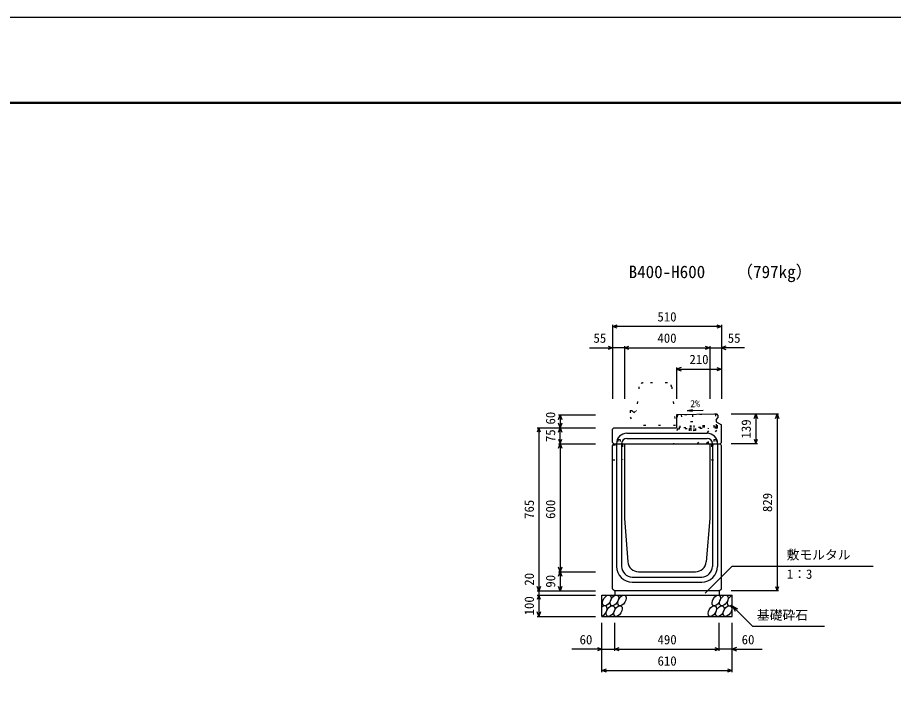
# Model space of a CAD drawing. Units: millimetres, scale not verified. Extents: x -12600 to 12600, y -5940 to 5940.
# Drawn here: x 5654 to 9762, y 2691 to 5940 of the extents above; entities that cross this region are included whole.
import ezdxf
from ezdxf.enums import TextEntityAlignment as Align

# ---------------------------------------------------------------- set-up
doc = ezdxf.new("R2010")
doc.units = ezdxf.units.MM
doc.header["$LTSCALE"] = 40
doc.linetypes.add('DOTTED', pattern=[1.75, 0.25, -1.5])
for name, color, linetype, lineweight in [('0-0_DIM', 7, 'Continuous', 25), ('0-1_Defpoints', 5, 'Continuous', 25), ('0-2_HATCH', 6, 'Continuous', 25), ('0-5_OUTLINE', 3, 'Continuous', 25), ('0-6_OUTLINE2', 4, 'Continuous', 25), ('0-7_TXT', 7, 'Continuous', 25), ('0-8_WAKU', 3, 'Continuous', 25)]:
    doc.layers.add(name, color=color, linetype=linetype, lineweight=lineweight)
doc.styles.add('ＭＳ ゴシック', font='')
doc.styles.get('ＭＳ ゴシック').set_extended_font_data('MS Gothic')

msp = doc.modelspace()

# ---------------------------------------------------------------- linework, layer by layer
at = {"layer": '0-0_DIM'}
for p, q in [((8445, 4498.96), (8445, 4151.46)), ((8955, 4491.46), (8445, 4491.46)), ((8955, 4498.96), (8955, 4151.46)), ((8500, 4398.96), (8500, 4151.46)), ((8900, 4398.96), (8900, 4151.46)), ((8336.62, 4391.46), (8445, 4391.46)), ((8500, 4391.46), (8445, 4391.46)), ((8500, 4391.46), (8900, 4391.46)), ((8900, 4391.46), (8955, 4391.46)), ((9063.38, 4391.46), (8955, 4391.46)), ((8745, 4298.96), (8745, 4151.46)), ((8745, 4291.46), (8955, 4291.46)), ((8191.5, 4076.46), (8364, 4076.46)), ((8199, 4076.46), (8199, 4016.46)), ((9223.5, 4080.46), (9001, 4080.46)), ((9116, 4080.46), (9116, 3941.46)), ((9216, 4080.46), (9216, 3251.46)), ((8091.5, 4016.46), (8364, 4016.46)), ((8099, 4016.46), (8099, 3251.46)), ((8199, 3941.46), (8199, 4016.46)), ((8191.5, 3941.46), (8364, 3941.46)), ((8199, 3941.46), (8199, 3341.46)), ((9123.5, 3941.46), (9001, 3941.46)), ((8191.5, 3341.46), (8364, 3341.46)), ((8199, 3341.46), (8199, 3251.46)), ((8878.77, 3240.65), (9005, 3366.89)), ((9005, 3366.89), (9666.46, 3366.89)), ((8091.5, 3251.46), (8364, 3251.46)), ((8099, 3251.46), (8099, 3231.46)), ((9223.5, 3251.46), (9001, 3251.46)), ((8091.5, 3231.46), (8364, 3231.46)), ((8099, 3231.46), (8099, 3131.46)), ((9005, 3181.46), (9100.76, 3085.71)), ((9005, 3181.46), (9030.98, 3166.46)), ((9005, 3181.46), (9020, 3155.48)), ((8091.5, 3131.46), (8364, 3131.46)), ((8395, 2870.1), (8395, 3101.46)), ((8455, 2970.1), (8455, 3101.46)), ((8945, 2970.1), (8945, 3101.46)), ((9005, 2870.1), (9005, 3101.46)), ((9100.76, 3085.71), (9438.31, 3085.71)), ((8395, 2977.6), (8253.21, 2977.6)), ((8395, 2977.6), (8455, 2977.6)), ((8455, 2977.6), (8945, 2977.6)), ((9005, 2977.6), (8945, 2977.6)), ((9005, 2977.6), (9146.79, 2977.6)), ((8395, 2877.6), (9005, 2877.6)), ((8395, 2877.6), (9005, 2877.6))]:
    msp.add_line(p, q, dxfattribs=at)
for points in [[(8466.14, 4483.77), (8445, 4491.46), (8466.14, 4499.16)], [(8933.86, 4499.16), (8955, 4491.46), (8933.86, 4483.77)], [(8423.86, 4399.16), (8445, 4391.46), (8423.86, 4383.77)], [(8521.14, 4383.77), (8500, 4391.46), (8521.14, 4399.16)], [(8878.86, 4399.16), (8900, 4391.46), (8878.86, 4383.77)], [(8976.14, 4399.16), (8955, 4391.46), (8976.14, 4383.77)], [(8766.14, 4299.16), (8745, 4291.46), (8766.14, 4283.77)], [(8933.86, 4299.16), (8955, 4291.46), (8933.86, 4283.77)], [(8191.3, 4055.32), (8199, 4076.46), (8206.7, 4055.32)], [(9108.3, 4059.32), (9116, 4080.46), (9123.7, 4059.32)], [(9208.3, 4059.32), (9216, 4080.46), (9223.7, 4059.32)], [(8206.7, 4037.61), (8199, 4016.46), (8191.3, 4037.61)], [(8106.7, 3995.32), (8099, 4016.46), (8091.3, 3995.32)], [(8191.3, 3995.32), (8199, 4016.46), (8206.7, 3995.32)], [(8191.3, 3962.61), (8199, 3941.46), (8206.7, 3962.61)], [(9108.3, 3962.61), (9116, 3941.46), (9123.7, 3962.61)], [(8191.3, 3920.32), (8199, 3941.46), (8206.7, 3920.32)], [(8206.7, 3362.61), (8199, 3341.46), (8191.3, 3362.61)], [(8191.3, 3320.32), (8199, 3341.46), (8206.7, 3320.32)], [(8106.7, 3272.61), (8099, 3251.46), (8091.3, 3272.61)], [(8206.7, 3272.61), (8199, 3251.46), (8191.3, 3272.61)], [(9208.3, 3272.61), (9216, 3251.46), (9223.7, 3272.61)], [(8106.7, 3210.32), (8099, 3231.46), (8091.3, 3210.32)], [(8106.7, 3152.61), (8099, 3131.46), (8091.3, 3152.61)], [(8373.86, 2985.29), (8395, 2977.6), (8373.86, 2969.9)], [(8476.14, 2969.9), (8455, 2977.6), (8476.14, 2985.29)], [(8923.86, 2985.29), (8945, 2977.6), (8923.86, 2969.9)], [(9026.14, 2985.29), (9005, 2977.6), (9026.14, 2969.9)], [(8416.14, 2869.9), (8395, 2877.6), (8416.14, 2885.29)], [(8416.14, 2869.9), (8395, 2877.6), (8416.14, 2885.29)], [(8983.86, 2885.29), (9005, 2877.6), (8983.86, 2869.9)], [(8983.86, 2885.29), (9005, 2877.6), (8983.86, 2869.9)]]:
    msp.add_lwpolyline(points, dxfattribs=at)
at = {"layer": '0-1_Defpoints'}
msp.add_lwpolyline([(-4200, -5940), (12600, -5940), (12600, 5940), (-4200, 5940)], close=True, dxfattribs=at)
at = {"layer": '0-2_HATCH', "linetype": 'DOTTED'}
for p, q in [((8932.46, 4080.32), (8756, 4076.69)), ((8758.35, 4011.22), (8757, 4076.71)), ((8761.25, 4015.78), (8760, 4076.77)), ((8767, 4076.91), (8768.25, 4015.92)), ((8813.24, 4016.85), (8811.99, 4077.84)), ((8818.98, 4077.98), (8820.24, 4017)), ((8869.23, 4018.01), (8867.97, 4078.99)), ((8876.23, 4018.15), (8874.97, 4079.14)), ((8921.22, 4019.08), (8919.96, 4080.07)), ((8926.96, 4080.21), (8928.22, 4019.22)), ((8931.46, 4080.3), (8935.96, 4080.4)), ((8932.63, 4023.81), (8931.46, 4080.3)), ((8937.25, 4017.91), (8935.96, 4080.4)), ((8826.87, 4017.13), (8826.27, 4046.13)), ((8928.22, 4019.22), (8758.26, 4015.72)), ((8934.31, 4014.85), (8758.35, 4011.22)), ((8812.04, 4012.33), (8812.24, 4002.33)), ((8825.89, 4012.61), (8826.1, 4002.61))]:
    msp.add_line(p, q, dxfattribs=at)
for points in [[(8756, 4076.69), (8748, 4076.52), (8749.34, 4011.53), (8758.34, 4011.72)], [(8810.87, 4016.8), (8810.28, 4045.8), (8826.27, 4046.13)]]:
    msp.add_lwpolyline(points, dxfattribs=at)
msp.add_lwpolyline([(8805.11, 4012.18), (8832.82, 4012.76), (8833.03, 4002.76), (8805.32, 4002.19)], close=True, dxfattribs=at)
for centre, radius in [((8928.13, 4023.72), 4.5), ((8934.25, 4017.85), 3)]:
    msp.add_arc(centre, radius, 271.18119, 1.18119, dxfattribs=at)
at = {"layer": '0-2_HATCH'}
for centre in [(8417.89, 3206.46), (8453.37, 3206.46), (8488.84, 3206.46), (8931.05, 3206.46), (8966.52, 3206.46), (8434.77, 3156.46), (8470.25, 3156.46), (8912.45, 3156.46), (8947.93, 3156.46), (8983.41, 3156.46)]:
    msp.add_ellipse(centre, major_axis=(14.54, 23.54), ratio=0.5792, dxfattribs=at)
for centre, start_param, end_param in [((9002, 3206.46), 0.6666252, 4.1103269), ((8399.3, 3156.46), 3.7419964, 7.318141)]:
    msp.add_ellipse(centre, major_axis=(14.54, 23.54), ratio=0.5792, start_param=start_param, end_param=end_param, dxfattribs=at)
at = {"layer": '0-5_OUTLINE', "linetype": 'DOTTED'}
for p, q in [((8568.19, 4208.41), (8557, 4096.46)), ((8701.9, 4226.46), (8588.1, 4226.46)), ((8721.8, 4208.45), (8740, 4026.46)), ((8527, 4096.46), (8527, 4066.46)), ((8527, 4096.46), (8535, 4096.46)), ((8527, 4066.46), (8550, 4026.46)), ((8740, 4026.46), (8550, 4026.46))]:
    msp.add_line(p, q, dxfattribs=at)
at = {"layer": '0-5_OUTLINE'}
for p, q in [((8933, 4080.34), (8745, 4076.46)), ((8745, 4076.46), (8745, 4016.46)), ((8933, 4080.34), (8939, 4074.46)), ((8939, 4074.46), (8939, 4063.46)), ((8930, 4053.46), (8939, 4063.46)), ((8930, 4053.46), (8930, 4043.46)), ((8930, 4043.46), (8955, 4030.46)), ((8955, 3947.46), (8955, 4030.46)), ((8445, 4010.46), (8451, 4016.46)), ((8445, 3947.46), (8445, 4010.46)), ((8451, 4016.46), (8745, 4016.46)), ((8451, 3941.46), (8445, 3947.46)), ((8949, 3941.46), (8955, 3947.46)), ((8445, 3931.46), (8450, 3941.46)), ((8445, 3261.46), (8445, 3931.46)), ((8450, 3941.46), (8950, 3941.46)), ((8500, 3941.46), (8500, 3591.46)), ((8900, 3941.46), (8900, 3591.46)), ((8955, 3931.46), (8950, 3941.46)), ((8955, 3261.46), (8955, 3931.46)), ((8500, 3591.46), (8516.32, 3387.48)), ((8900, 3591.46), (8883.68, 3387.48)), ((8566.16, 3341.46), (8833.84, 3341.46)), ((8445, 3261.46), (8455, 3251.46)), ((8945, 3251.46), (8455, 3251.46)), ((8455, 3251.46), (8455, 3231.46)), ((8945, 3251.46), (8955, 3261.46)), ((8945, 3251.46), (8945, 3231.46)), ((8395, 3231.46), (9005, 3231.46)), ((8395, 3131.46), (8395, 3231.46)), ((9005, 3131.46), (9005, 3231.46)), ((8395, 3131.46), (9005, 3131.46))]:
    msp.add_line(p, q, dxfattribs=at)
at = {"layer": '0-5_OUTLINE', "linetype": 'DOTTED'}
msp.add_lwpolyline([(8535, 4096.46), (8545, 4086.46), (8555, 4096.46), (8557, 4096.46)], dxfattribs=at)
for centre, start, end in [((8588.1, 4206.46), 90, 174.40835), ((8701.9, 4206.46), 4.08463, 90)]:
    msp.add_arc(centre, 20, start, end, dxfattribs=at)
at = {"layer": '0-5_OUTLINE'}
for centre, start, end in [((8566.16, 3391.46), 184.57392, 270), ((8833.84, 3391.46), 270, 355.42608)]:
    msp.add_arc(centre, 50, start, end, dxfattribs=at)
at = {"layer": '0-6_OUTLINE2', "linetype": 'DOTTED'}
for p, q in [((8843.11, 3941.46), (8931.47, 4042.7)), ((8885.65, 3941.46), (8953.37, 4031.31)), ((8749.33, 4012.04), (8730, 3941.46)), ((8895, 3941.46), (8895, 4014.04)), ((8469, 3961.96), (8481, 3961.96)), ((8469, 3961.96), (8469, 3936.96)), ((8481, 3961.96), (8481, 3936.96)), ((8919, 3961.96), (8931, 3961.96)), ((8919, 3961.96), (8919, 3936.96)), ((8931, 3961.96), (8931, 3936.96)), ((8447.75, 3936.96), (8492, 3936.96)), ((8492, 3936.96), (8492, 3866.46)), ((8908, 3936.96), (8908, 3866.46)), ((8908, 3936.96), (8952.25, 3936.96)), ((8445, 3866.46), (8492, 3866.46)), ((8908, 3866.46), (8955, 3866.46))]:
    msp.add_line(p, q, dxfattribs=at)
at = {"layer": '0-6_OUTLINE2'}
for p, q in [((8512, 3990.46), (8888, 3990.46)), ((8512, 3966.46), (8888, 3966.46)), ((8463, 3941.46), (8463, 3366.46)), ((8487, 3941.46), (8487, 3366.46)), ((8913, 3941.46), (8913, 3366.46)), ((8937, 3941.46), (8937, 3366.46)), ((8537, 3316.46), (8863, 3316.46)), ((8537, 3292.46), (8863, 3292.46))]:
    msp.add_line(p, q, dxfattribs=at)
for centre, radius, start, end in [((8512, 3941.46), 49, 90, 180), ((8888, 3941.46), 49, 0, 90), ((8512, 3941.46), 25, 90, 180), ((8888, 3941.46), 25, 0, 90), ((8537, 3366.46), 74, 180, 270), ((8537, 3366.46), 50, 180, 270), ((8863, 3366.46), 50, 270, 0), ((8863, 3366.46), 74, 270, 0)]:
    msp.add_arc(centre, radius, start, end, dxfattribs=at)
at = {"layer": '0-7_TXT'}
for q in [(8818.74, 4102.04), (8869.33, 4098.83), (8818.9, 4093.71)]:
    msp.add_line((8795.19, 4097.42), q, dxfattribs=at)
at = {"layer": '0-8_WAKU', "lineweight": 50}
msp.add_lwpolyline([(-3800, -5540), (12200, -5540), (12200, 5540), (-3800, 5540)], close=True, dxfattribs=at)

# ---------------------------------------------------------------- texts
at = {"layer": '0-0_DIM', "style": 'ＭＳ ゴシック'}
for s, p in [('510', (8655, 4501.46)), ('55', (8355.16, 4401.46)), ('400', (8655, 4401.46)), ('55', (8984.84, 4401.46)), ('210', (8805, 4301.46)), ('敷モルタル', (9260.6, 3385.62)), ('1：3', (9261.6, 3294.93)), ('基礎砕石', (9121.32, 3102.88)), ('60', (8290, 2987.6)), ('490', (8655.53, 2987.6)), ('60', (9050, 2987.6)), ('610', (8655.53, 2887.6))]:
    msp.add_text(s, height=43.99, dxfattribs=at).set_placement(p, align=Align.BOTTOM_LEFT)
for s, p in [('60', (8189, 4031.46)), ('139', (9106, 3965.96)), ('75', (8189, 3948.96)), ('829', (9206, 3620.96)), ('765', (8089, 3588.96)), ('600', (8189, 3588.96)), ('20', (8089, 3275.78)), ('90', (8189, 3266.46)), ('100', (8089, 3136.46))]:
    msp.add_text(s, height=43.99, rotation=90, dxfattribs=at).set_placement(p, align=Align.BOTTOM_LEFT)
at = {"layer": '0-7_TXT', "style": 'ＭＳ ゴシック'}
for s, height, p in [('B400-H600', 58.65, (8520, 4700.44)), ('（797kg）', 58.65, (9023.7, 4700.44)), ('2%', 32.99, (8809.14, 4102.9))]:
    msp.add_text(s, height=height, dxfattribs=at).set_placement(p, align=Align.BOTTOM_LEFT)

doc.saveas('drawing.dxf')
